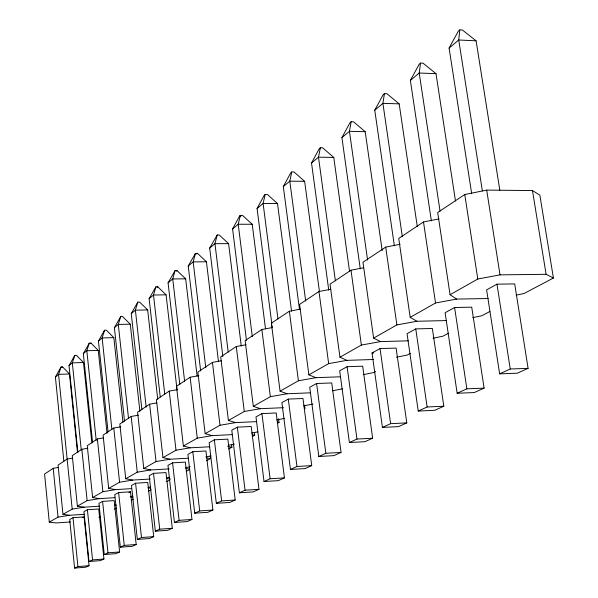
<?xml version="1.0" encoding="UTF-8"?>
<svg xmlns="http://www.w3.org/2000/svg" width="598" height="598" viewBox="0 0 598 598"><rect width="100%" height="100%" fill="white"/><g stroke="black" fill="none" stroke-linecap="round" stroke-linejoin="round"><path stroke-width="0.9" d="M499.808 190.157L476.098 40.828L462.448 30.035L459.795 29.9L458.741 39.999L482.377 190.971M455.489 201.04L436.009 73.674L423.092 63.201L420.529 63.096L419.213 73.023L440.061 211.214M417.262 226.395L399.165 103.865L386.921 93.692L384.439 93.609L382.907 103.357L402.327 236.659M382.197 250.667L365.199 131.695L353.56 121.813L351.153 121.745L349.441 131.321L367.583 260.108M349.561 271.477L333.774 157.438L322.688 147.833L320.356 147.788L318.495 157.177L335.381 280.873M319.422 291.465L304.629 181.329L294.037 171.977L291.772 171.947L289.798 181.157L305.683 301.078M291.57 311.274L277.509 203.544L267.381 194.447L265.183 194.425L263.105 203.455L277.973 318.966M265.497 328.743L252.221 224.265L242.519 215.4L240.381 215.392L238.221 224.25L252.296 336.607M241.271 346.145L228.586 243.633L219.272 234.999L217.194 234.999L214.959 243.685L228.189 352.095M218.487 361.588L206.437 261.774L197.489 253.358L195.464 253.373L193.176 261.879L205.764 367.583M197.116 376.105L185.649 278.81L177.038 270.595L175.065 270.617L172.732 278.967L184.625 381.307M177.045 389.903L166.095 294.829L157.79 286.816L155.869 286.846L153.507 295.031L164.756 394.089M157.73 399.24L147.669 309.928L139.655 302.102L137.779 302.132L135.387 310.168L146.166 407.126M139.902 411.402L130.274 324.183L122.538 316.529L120.706 316.566L118.292 324.452L128.533 418.533M122.964 422.136L113.829 337.653L106.347 330.178L104.56 330.223L102.131 337.952L111.871 429.289M107.057 433.356L98.259 350.413L91.016 343.103L89.266 343.147L86.83 350.734L96.211 440.375M91.868 442.946L83.496 362.508L76.477 355.354L74.765 355.406L72.321 362.859L81.268 449.995M77.448 452.013L69.473 373.997L62.663 366.993L60.996 367.052L58.552 374.363L72.194 509.1L62.969 514.332L58.066 465.095L67.148 459.055L72.605 458.12M63.859 461.252L55.397 377.002L60.996 367.052M77.86 452.26L69.009 365.632L74.765 355.406M92.608 442.67L83.331 353.657L89.266 343.147M108.066 431.711L98.446 341.032L104.56 330.223M124.511 421.097L114.39 327.704L120.706 316.566M141.905 409.854L131.261 313.614L137.779 302.132M160.242 396.99L149.126 298.686L155.869 286.846M179.826 384.394L168.083 282.847L175.065 270.617M200.659 370.969L188.228 266.013L195.464 253.373M222.845 356.543L209.689 248.088L217.194 234.999M246.458 340.382L232.585 228.959L239.514 216.132L240.381 215.392M271.836 323.937L257.073 208.5L264.256 195.21L265.183 194.425M299.441 309.129L283.317 186.569L290.778 172.792L291.772 171.947M328.758 290.187L311.521 163L319.28 148.693L320.356 147.788M360.258 268.808L341.914 137.607L349.994 122.725L351.153 121.745M394.359 245.785L374.759 110.167L383.191 94.663L384.439 93.609M431.367 220.841L410.363 80.416L419.176 64.248L420.529 63.096M471.702 193.782L449.091 48.057L458.315 31.156L459.795 29.9M62.663 366.993L60.51 367.464M90.477 343.558L91.016 343.103M157.117 287.384L157.79 286.816M176.32 271.2L177.038 270.595M196.727 254.001L197.489 253.358M55.397 377.002L58.552 374.363L69.473 373.997M69.009 365.632L72.321 362.859L83.496 362.508M83.331 353.657L86.83 350.734L98.259 350.413M98.446 341.032L102.131 337.952L113.829 337.653M114.39 327.704L118.292 324.452L130.274 324.183M131.261 313.614L135.387 310.168L147.669 309.928M149.126 298.686L153.507 295.031L166.095 294.829M168.083 282.847L172.732 278.967L185.649 278.81M188.228 266.013L193.176 261.879L206.437 261.774M209.689 248.088L214.959 243.685L228.586 243.633M232.585 228.959L238.221 224.25L252.221 224.265M257.073 208.5L263.105 203.455L277.509 203.544M283.317 186.569L289.798 181.157L304.629 181.329M311.521 163L318.495 157.177L333.774 157.438M341.914 137.607L349.441 131.321L365.199 131.695M374.759 110.167L382.907 103.357L399.165 103.865M410.363 80.416L419.213 73.023L436.009 73.674M449.091 48.057L458.741 39.999L476.098 40.828M58.514 467.434L53.207 468.324L44.581 474.065L49.283 522.099L55.861 522.958L70.34 521.979M87.936 448.231L81.844 449.27L72.268 455.646L77.389 506.155L84.109 507.179L99.702 506.17M103.648 437.863L97.369 438.947L87.248 445.674L92.608 497.521L99.395 498.642L114.868 497.663M120.691 426.823L113.784 428.026L103.08 435.142L108.694 488.394L115.541 489.62L131.396 488.648M138.31 415.199L131.171 416.455L119.832 423.997L125.73 478.736L132.636 480.074L150.255 479.035M156.541 402.955L149.627 404.173L137.585 412.186L143.782 468.488L150.748 469.953L169.219 468.907M177.3 389.687L169.241 391.122L156.437 399.643L162.962 457.612L169.974 459.212L188.4 458.21M198.865 375.656L190.142 377.226L176.492 386.301L183.377 446.033L190.426 447.79L209.756 446.781M221.492 360.744L212.44 362.388L197.871 372.076L205.144 433.685L212.23 435.613L232.48 434.611M246.062 344.725L236.292 346.519L220.707 356.886L228.406 420.484L235.507 422.607L256.714 421.62M272.367 327.555L261.864 329.505L245.143 340.628L253.313 406.356L260.429 408.688L283.542 407.679M300.301 309.159L289.35 311.214L271.372 323.174L280.066 391.182L287.16 393.753L310.377 392.819M330.739 289.268L318.973 291.503L299.591 304.404L308.867 374.841L315.923 377.682L340.554 376.785M363.614 267.769L350.996 270.199L330.036 284.147L339.956 357.208L346.945 360.355L373.601 359.488M400.144 244.283L385.717 247.101L362.971 262.23L373.615 338.109L380.507 341.608L408.337 340.823M438.895 218.92L423.496 221.963L398.731 238.438L410.191 317.359L416.941 321.253L446.287 320.573M516.134 295.158L524.05 293.498L553.419 278.04L539.852 195.165L532.467 190.56L486.697 190.112L464.751 194.514L437.691 212.522L450.07 294.739L456.625 299.09L488.185 298.522M49.283 522.099L58.036 517.135L69.615 515.274L84.423 514.295M77.389 506.155L87.121 500.631L99.395 498.642M92.608 497.521L102.893 491.691L115.541 489.62M108.694 488.394L119.578 482.22L132.636 480.074M125.73 478.736L137.263 472.188L150.748 469.953M143.782 468.488L156.033 461.544L169.974 459.212M162.962 457.612L175.991 450.219L190.426 447.79M183.377 446.033L197.265 438.147L212.23 435.613M205.144 433.685L219.982 425.268L235.507 422.607M228.406 420.484L244.29 411.476L260.429 408.688M253.313 406.356L270.363 396.683L287.16 393.753M280.066 391.182L298.409 380.769L315.923 377.682M308.867 374.841L328.661 363.614L346.945 360.355M339.956 357.208L361.371 345.053L380.507 341.608M373.615 338.109L396.878 324.916L416.941 321.253M410.191 317.359L435.531 302.984L456.625 299.09M450.07 294.739L477.787 279.012L500.01 274.856L546.109 274.303L553.419 278.04M73.001 517.674L69.704 519.49L74.586 568.1L85.656 567.233L89.065 565.701L84.079 516.934L73.001 517.674L77.927 566.575L74.586 568.1M87.405 509.735L83.929 511.649L89.027 561.5L100.352 560.625L103.94 559.01L98.737 509.003L87.405 509.735L92.548 559.892L89.027 561.5M102.587 501.378L98.924 503.389L104.254 554.54L115.848 553.658L119.63 551.961L114.188 500.638L102.587 501.378L107.969 552.844L104.254 554.54M118.621 492.543L114.756 494.673L120.333 547.192L132.203 546.31L136.195 544.516L130.499 491.81L118.621 492.543L124.257 545.398L120.333 547.192M135.574 483.206L131.485 485.464L137.331 539.426L149.493 538.536L153.716 536.638L147.743 482.481L135.574 483.206L141.487 537.527L137.331 539.426M153.529 473.324L149.194 475.709L155.331 531.203L167.791 530.314L172.276 528.296L165.997 472.599L153.529 473.324L159.733 529.185L155.331 531.203M172.568 462.83L167.971 465.364L174.422 522.473L187.211 521.583L191.973 519.445L185.365 462.119L172.568 462.83L179.101 520.335L174.422 522.473M192.81 451.684L187.914 454.383L194.716 513.204L207.842 512.314L212.903 510.034L205.944 450.989L192.81 451.684L199.695 510.924L194.716 513.204M214.361 439.814L209.143 442.692L216.327 503.329L229.804 502.44L235.193 500.018L227.845 439.134L214.361 439.814L221.634 500.9L216.327 503.329M237.354 427.151L231.785 430.224L239.379 492.789L253.223 491.907L258.986 489.321L251.212 426.494L237.354 427.151L245.045 490.196L239.379 492.789M261.939 413.614L255.981 416.896L264.024 481.525L278.272 480.657L284.439 477.884L276.194 412.971L261.939 413.614L270.102 478.751L264.024 481.525M288.288 399.098L281.897 402.618L290.441 469.452L305.1 468.593L311.722 465.618L302.962 398.492L288.288 399.098L296.959 466.477L290.441 469.452M316.596 383.512L309.727 387.295L318.824 456.483L333.923 455.639L341.047 452.439L331.711 382.937L316.596 383.512L325.843 453.277L318.824 456.483M347.094 366.716L339.679 370.797L349.396 442.513L364.959 441.69L372.644 438.237L362.672 366.178L347.094 366.716L356.969 439.052L349.396 442.513M372.031 352.984L380.044 348.567L396.115 348.088L406.797 422.883L398.485 426.621L382.436 427.413L372.031 352.984L373.802 352.925M415.76 328.9L407.051 333.691L418.234 411.058L434.798 410.295L443.828 406.236L432.347 328.481L415.76 328.9L427.129 406.984L418.234 411.058M454.592 307.514L445.114 312.732L457.156 393.267L474.281 392.55L484.111 388.132L471.725 307.17L454.592 307.514L466.859 388.835L457.156 393.267M496.968 284.17L486.615 289.873L499.644 373.847L517.352 373.189L528.101 368.353L514.699 283.915L496.968 284.17L510.251 369.003L499.644 373.847M82.741 517.659L84.079 516.934M128.929 492.662L130.499 491.81M98.902 517.307L100.471 516.478M114.315 509.19L116.61 507.986M131.657 500.063L133.272 499.21M148.715 491.085L151.085 489.837M166.707 481.614L169.825 479.97M186.24 471.329L189.544 469.587M206.407 460.714L210.518 458.546L210.19 455.811M228.63 449.008L231.919 447.282L231.583 444.508M252.229 436.592L254.711 435.284L254.367 432.511M277.435 423.324L279.027 422.487L278.556 418.787M375.574 371.657L373.952 372.509L363.21 374.647M410.333 353.366L407.074 355.077L396.339 357.238M448.657 333.183L442.894 336.218L433.019 338.236M489.897 311.476L481.749 315.766L472.704 317.635M382.436 427.413L390.629 423.668L406.797 422.883M332.436 390.808L342.333 388.857M303.769 405.84L312.851 404.076M276.695 419.923L284.543 418.413M251.631 433.034L257.828 431.853M228.092 445.331L234.409 444.142M205.757 456.917L210.982 455.938M185.754 467.621L190.224 466.791M166.752 477.735L169.346 477.264M148.095 487.415L150.771 486.929M130.304 496.594L132.891 496.131M114.353 505.123L116.147 504.802M72.194 509.1L84.109 507.179M77.927 566.575L89.065 565.701M92.548 559.892L103.94 559.01M107.969 552.844L119.63 551.961M124.257 545.398L136.195 544.516M141.487 537.527L153.716 536.638M159.733 529.185L172.276 528.296M179.101 520.335L191.973 519.445M199.695 510.924L212.903 510.034M221.634 500.9L235.193 500.018M245.045 490.196L258.986 489.321M270.102 478.751L284.439 477.884M296.959 466.477L311.722 465.618M325.843 453.277L341.047 452.439M356.969 439.052L372.644 438.237M427.129 406.984L443.828 406.236M466.859 388.835L484.111 388.132M510.251 369.003L528.101 368.353M239.514 216.132L240.942 216.132M114.33 505.37L116.072 505.542M130.319 496.848L132.965 497.132M148.095 487.953L150.778 488.274M166.872 478.564L170.482 479.035M62.969 514.332L69.615 515.274M185.814 468.503L189.461 469.026M206.826 457.978L210.518 458.546M227.786 446.579L231.919 447.282M252.207 434.813L254.711 435.284M277.345 422.136L279.027 422.487M532.467 190.56L546.109 274.303M486.697 190.112L500.01 274.856M464.751 194.514L477.787 279.012M423.496 221.963L435.531 302.984M385.717 247.101L396.878 324.916M380.044 348.567L390.629 423.668M350.996 270.199L361.371 345.053M318.973 291.503L328.661 363.614M304.539 405.145L305.017 408.8M289.35 311.214L298.409 380.769M272.068 325.79L272.307 327.637M261.864 329.505L270.363 396.683M236.292 346.519L244.29 411.476M212.44 362.388L219.982 425.268M190.142 377.226L197.265 438.147M169.241 391.122L175.991 450.219M149.627 404.173L156.033 461.544M131.171 416.455L137.263 472.188M113.784 428.026L119.578 482.22M97.369 438.947L102.893 491.691M81.844 449.27L87.121 500.631M53.207 468.324L58.036 517.135"/></g></svg>
